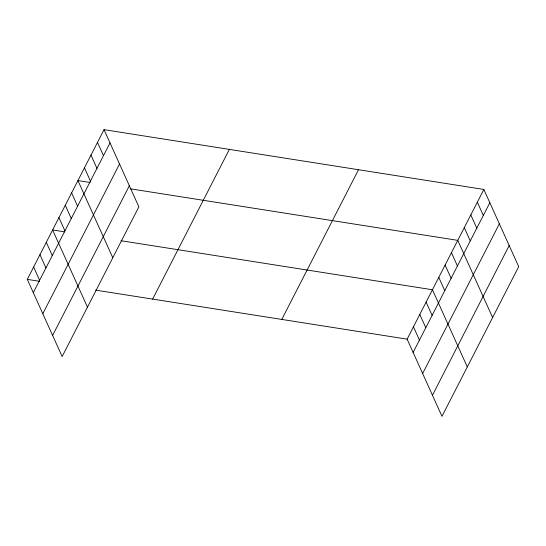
<?xml version="1.0" encoding="UTF-8"?>
<svg xmlns="http://www.w3.org/2000/svg" width="546" height="546" viewBox="0 0 546 546"><rect width="100%" height="100%" fill="white"/><g stroke="black" fill="none" stroke-linecap="round" stroke-linejoin="round"><path stroke-width="0.82" d="M104.02 129.661L138.868 206.838L62.148 356.545L27.3 279.368L104.02 129.661L483.852 189.455L518.7 266.632L441.98 416.339L407.132 339.162L483.852 189.455M33.286 292.629L110.012 142.922M42.813 313.718L119.533 164.012M52.621 335.449L129.347 185.742M152.648 299.099L229.368 149.392M281.791 319.43L358.51 169.724M413.124 352.429L489.844 202.723M422.645 373.519L499.365 223.812M432.459 395.249L509.179 245.543M90.145 182.48L77.935 180.562L112.783 257.739M130.03 188.759L457.766 240.356L492.615 317.533M64.824 231.886L52.621 229.962L87.462 307.139M120.987 240.725L432.452 289.762L467.294 366.939M27.3 279.368L39.51 281.286M95.673 290.131L407.132 339.162M477.334 202.184L483.319 215.445M470.809 214.906L476.801 228.173M464.291 227.634L470.277 240.895M451.44 252.709L457.425 265.97M445.106 265.056L451.098 278.324M438.779 277.409L444.772 290.67M426.119 302.109L432.111 315.376M419.792 314.462L425.778 327.723M413.458 326.815L419.451 340.076M97.502 142.383L103.487 155.651M90.977 155.112L96.97 168.373M84.459 167.834L90.445 181.095M71.608 192.909L77.593 206.176M65.274 205.262L71.267 218.523M58.948 217.608L64.933 230.876M46.287 242.315L52.279 255.576M39.96 254.661L45.946 267.929M33.627 267.014L39.619 280.275"/></g></svg>
